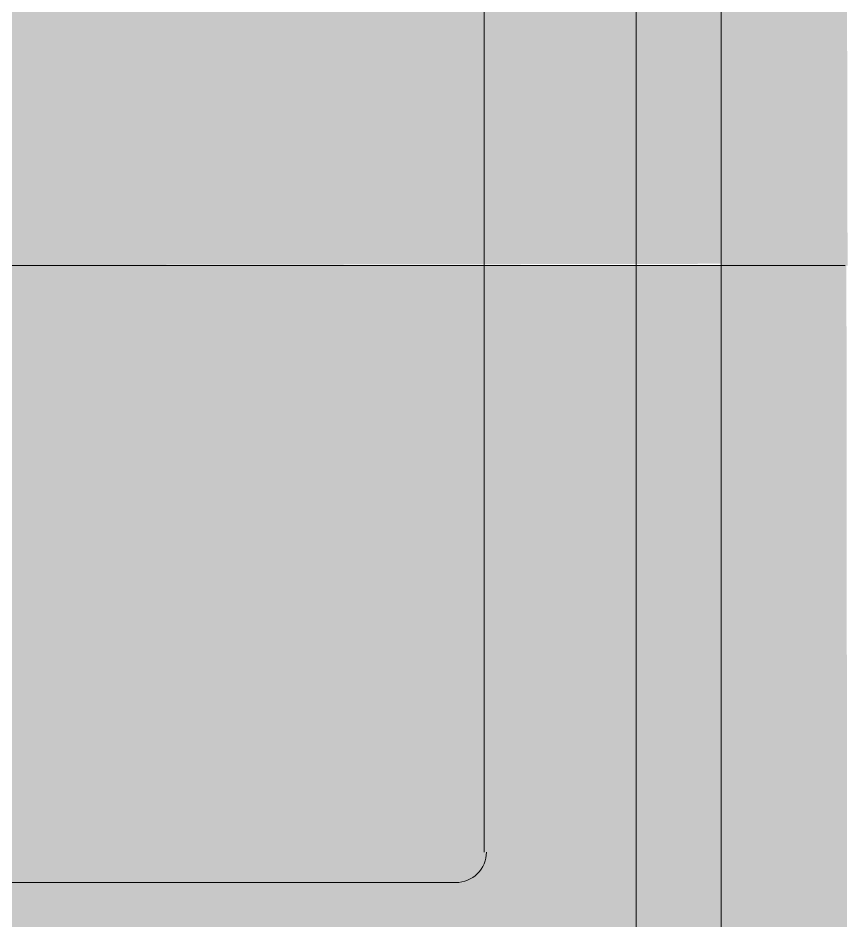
# Model space of a CAD drawing. Header units: metres. Extents: x 1.1 to 63.3, y -3.6 to 22.8.
# Drawn here: x 21.8004 to 21.9262, y 6.674 to 6.8111 of the extents above; entities that cross this region are included whole.
import ezdxf

# ---------------------------------------------------------------- set-up
doc = ezdxf.new("R2010")
doc.units = ezdxf.units.M
doc.layers.add('ARQ_1100_BASE_TÉRREO_GARAGEM_dwg', color=7, linetype='Continuous', lineweight=5, true_color=0x767676)
doc.layers.add('P-PIPE', color=7, linetype='Continuous', lineweight=5)
doc.layers.add('P-SANR-FIXT', color=7, linetype='Continuous', lineweight=5)

# ---------------------------------------------------------------- blocks, each defined once
blk = doc.blocks.new('USO_ESG_Cuba lavatório retângular - Uso geral-4179220-TÉRREO F_S 1')
at = {"layer": 'P-SANR-FIXT', "true_color": 0xf3f3f3, "transparency": 33554560}
h = blk.add_hatch(color=7, dxfattribs=at)
h.paths.add_polyline_path([(-0.1657047519650565, -0.05521161073454677), (-0.1731071461120028, -0.05521161073454679), (-0.1868844374562529, -0.05912621186443722), (-0.19644252170884, -0.06868429611702), (-0.2000525168769535, -0.08215698149949317), (-0.2000525168769535, -0.2500029056352048), (-0.1858498807490375, -0.2500029056352048), (-0.1858498807490375, -0.1449999999999511), (-0.01905000000000433, -0.1449999999999508), (-0.01905000000000433, -0.05521161073454652), (-0.06181123080295787, -0.05521161073454659)])
h.paths.add_polyline_path([(0.04208229035914079, -0.0552116107345464), (0.01904999999999567, -0.05521161073454645), (0.01904999999999567, -0.1449999999999508), (0.1869294648993039, -0.1449999999999505), (0.1869294648993039, -0.2500029056352042), (0.199995370764946, -0.2500029056352042), (0.199995370764946, -0.08215698149950112), (0.1960807696350556, -0.0683796901552424), (0.1865226853824685, -0.05882160590265965), (0.1719491918117641, -0.05521161073454618), (0.1459758115212395, -0.05521161073454622)])
h.paths.add_polyline_path([(0.1806165109818395, -0.07459047051765696), (0.1826340714713295, -0.07897534016493896), (0.1822976344801451, -0.07864906166728321), (0.1811502418688793, -0.07587901086380235)])
h.paths.add_polyline_path([(0.1982473394437791, -0.3500029056351988), (0.1869294648993039, -0.3500029056351988), (0.1869294648993039, -0.3576249999998696), (-0.1834779014831053, -0.3578007022312229), (-0.1836730923823029, -0.357624999999879), (-0.1858498807490332, -0.357624999999879), (-0.1858498807490332, -0.3500029056351994), (-0.2000525168769535, -0.3500029056351994), (-0.1999560056492136, -0.357624999999879), (-0.1961379157470631, -0.3710421065387052), (-0.186579831494476, -0.380600190791288), (-0.1731071461120028, -0.3842101859594101), (0.1730499999999953, -0.3842101859594009), (0.1869294648993039, -0.3801934112744562), (0.1963853755968325, -0.3707375005769276), (0.199995370764946, -0.3572648151944545), (0.199995370764946, -0.3500029056351988), (0.1995483657979698, -0.3500029056351988)])
h.paths.add_polyline_path([(0.1806165109818395, -0.3648313261762987), (0.1757456890852009, -0.3669988546279041), (0.1765579198322089, -0.3665124496745999), (0.1773218229328155, -0.366196030649991)])
h = blk.add_hatch(color=7, dxfattribs=at)
h.paths.add_polyline_path([(-0.2036768525329552, -0.0821569814994932), (-0.2050525168769524, -0.0821569814994932), (-0.2048821460083977, -0.2500029056352048), (-0.2000525168769535, -0.2500029056352048), (-0.2000525168769535, -0.08215698149983103), (-0.2035880507828881, -0.0821569814994932)])
h.paths.add_polyline_path([(-0.2050480196664513, -0.3500029056351994), (-0.2050525168769524, -0.3500029056351994), (-0.2048821460083977, -0.3572648151944551), (-0.2000525168769535, -0.3572648151944638), (-0.2000525168769535, -0.3500029056351994), (-0.2048821460083977, -0.3500029056351994)])
h = blk.add_hatch(color=7, dxfattribs=at)
h.paths.add_polyline_path([(0.1869294648993039, -0.1449999999999505), (0.01904999999999567, -0.1449999999999508), (0.01904999999999567, -0.2049999987482553), (0.02255892868878783, -0.2052637596878346), (0.0242765731953915, -0.2060121422602757), (0.02566304157591794, -0.2070515885537963), (0.02650502393948207, -0.2088205461131363), (0.02620106032309883, -0.2111199046164458), (0.02464244904624667, -0.2127105032312965), (0.02388009809944093, -0.2132404111361854), (0.02367357410574841, -0.2158568159527801), (0.02248571543989826, -0.2158568159527801), (0.0221879462785587, -0.2234741447379839), (0.02464244904624667, -0.2253575509537019), (0.03037400338974301, -0.2330418012424373), (0.03366221140863527, -0.2409802376375599), (0.03485424853044672, -0.2500029056352044), (0.1869294648993039, -0.2500029056352042), (0.1869294648993039, -0.1975352954706731)])
h.paths.add_polyline_path([(-0.0748739118420017, -0.1449999999999509), (-0.1858498807490375, -0.1449999999999511), (-0.1858498807490375, -0.2500029056352048), (-0.03484968565130082, -0.249999999999953), (-0.03366221140864827, -0.24098023763756), (-0.03018071308792774, -0.2325751571743069), (-0.02377566629997932, -0.2246924451597749), (-0.02218794627856736, -0.2234741447379839), (-0.02271132290724834, -0.2158568159527802), (-0.0238800980994496, -0.2158568159527802), (-0.0238800980994496, -0.2132404111361855), (-0.02586935410509974, -0.2115549574590618), (-0.02645916106892391, -0.2105655602027157), (-0.02650502393949073, -0.2088205461131364), (-0.02520777573221236, -0.2068046982371013), (-0.02367186166114284, -0.2055664028143154), (-0.0205323402973999, -0.2049999987482554), (-0.01905000000000433, -0.2049999987482554), (-0.01905000000000433, -0.1449999999999508), (-0.06181123080295787, -0.1449999999999509)])
h.paths.add_polyline_path([(-0.1657047519650522, -0.3500029056351994), (-0.1858498807490332, -0.3500029056351994), (-0.1858498807490332, -0.357624999999879), (-0.1835619370551526, -0.357624999999879), (-0.1835418990687419, -0.357624999999879), (0.1869294648993039, -0.3576249999998696), (0.1869294648993039, -0.3500029056351988), (-0.1577742693706983, -0.3500029056351994)])
for points in [[(-0.2049860909070025, -0.2500029056352048), (-0.2050525168769524, -0.2500029056352048), (-0.2048689608543546, -0.3500029056351994), (-0.2000525168769535, -0.3500029056351994), (-0.2000525168769535, -0.2500029056352048), (-0.2048821460083977, -0.2500029056352048)], [(0.1869294648993039, -0.2500029056352042), (0.0348280624466512, -0.2501642445455404), (0.03366221140863527, -0.2590197623623458), (0.03018071308791907, -0.267424842825599), (0.02417269287365025, -0.2750029056352074), (0.01742484282564175, -0.2801807130878806), (0.008585204783452049, -0.2837194219992086), (-4.331468517193571e-15, -0.2848496856512537), (-0.009864470221908539, -0.2833123219569472), (-0.01795620956528955, -0.2797729810480389), (-0.0252733605214253, -0.2738202292037485), (-0.03042678786840147, -0.2668307657532349), (-0.03374861817991748, -0.2583634377741046), (-0.03484968565130082, -0.2500029056352046), (-0.1858498807490375, -0.2502871323251918), (-0.1858498807490332, -0.3500029056351994), (0.1869294648993039, -0.3499262666425816), (0.1869294648993039, -0.2500795446278213)]]:
    blk.add_hatch(color=7, dxfattribs=at).paths.add_polyline_path(points)
h = blk.add_hatch(color=7, dxfattribs=at)
h.paths.add_polyline_path([(-0.1858498807490375, -0.2500029056352048), (-0.2000525168769535, -0.2500029056352048), (-0.2000525168769535, -0.3500029056351994), (-0.1858498807490332, -0.3497186789452124), (-0.1858498807490375, -0.2502871323251918)])
h.paths.add_polyline_path([(0.199995370764946, -0.2500029056352042), (0.1869294648993039, -0.2500795446278213), (0.1869294648993039, -0.3500029056351988), (0.199995370764946, -0.3499335425856929), (0.199995370764946, -0.2500722686847099)])
at = {"layer": 'P-SANR-FIXT'}
blk.add_line((-0.1858498807490332, -0.1450000000000031), (-0.1858498807490332, -0.3576249999999223), dxfattribs=at)
blk = doc.blocks.new('ARQ_1100_BASE_TÉRREO_GARAGEM_dwg-4178582-TÉRREO F_S 1')
at = {"color": 254, "lineweight": 5, "true_color": 0xcecece}
for p, q in [((40.7984037779343, 2.472939335591913), (41.12869591841803, 2.472939335591914)), ((40.7984037779343, 2.449884043021739), (41.02164095472566, 2.44988404302174)), ((41.02626691892809, 2.44557273495571), (41.02626691892809, 2.319023950096773))]:
    blk.add_line(p, q, dxfattribs=at)
blk.add_arc((41.02164706041095, 2.445572735157635), 0.00461985851714791, 359.9999974957167, 90.0757231196848, dxfattribs=at)

msp = doc.modelspace()

# ---------------------------------------------------------------- linework, layer by layer
at = {"layer": 'P-PIPE', "color": 8, "true_color": 0x797979}
msp.add_line((21.74665248384612, 6.773466779137602), (21.92594596366871, 6.773466779137602), dxfattribs=at)

# ---------------------------------------------------------------- block references
at = {"layer": 'ARQ_1100_BASE_TÉRREO_GARAGEM_dwg', "color": 253, "true_color": 0xaaaaaa, "rotation": 270.0000000000001}
msp.add_blockref('ARQ_1100_BASE_TÉRREO_GARAGEM_dwg-4178582-TÉRREO F_S 1', (19.42128461865324, 47.70607783739612), dxfattribs=at)
at = {"layer": 'P-SANR-FIXT', "rotation": 180}
msp.add_blockref('USO_ESG_Cuba lavatório retângular - Uso geral-4179220-TÉRREO F_S 1', (21.72125856875008, 6.523463873502399), dxfattribs=at)

doc.saveas('drawing.dxf')
